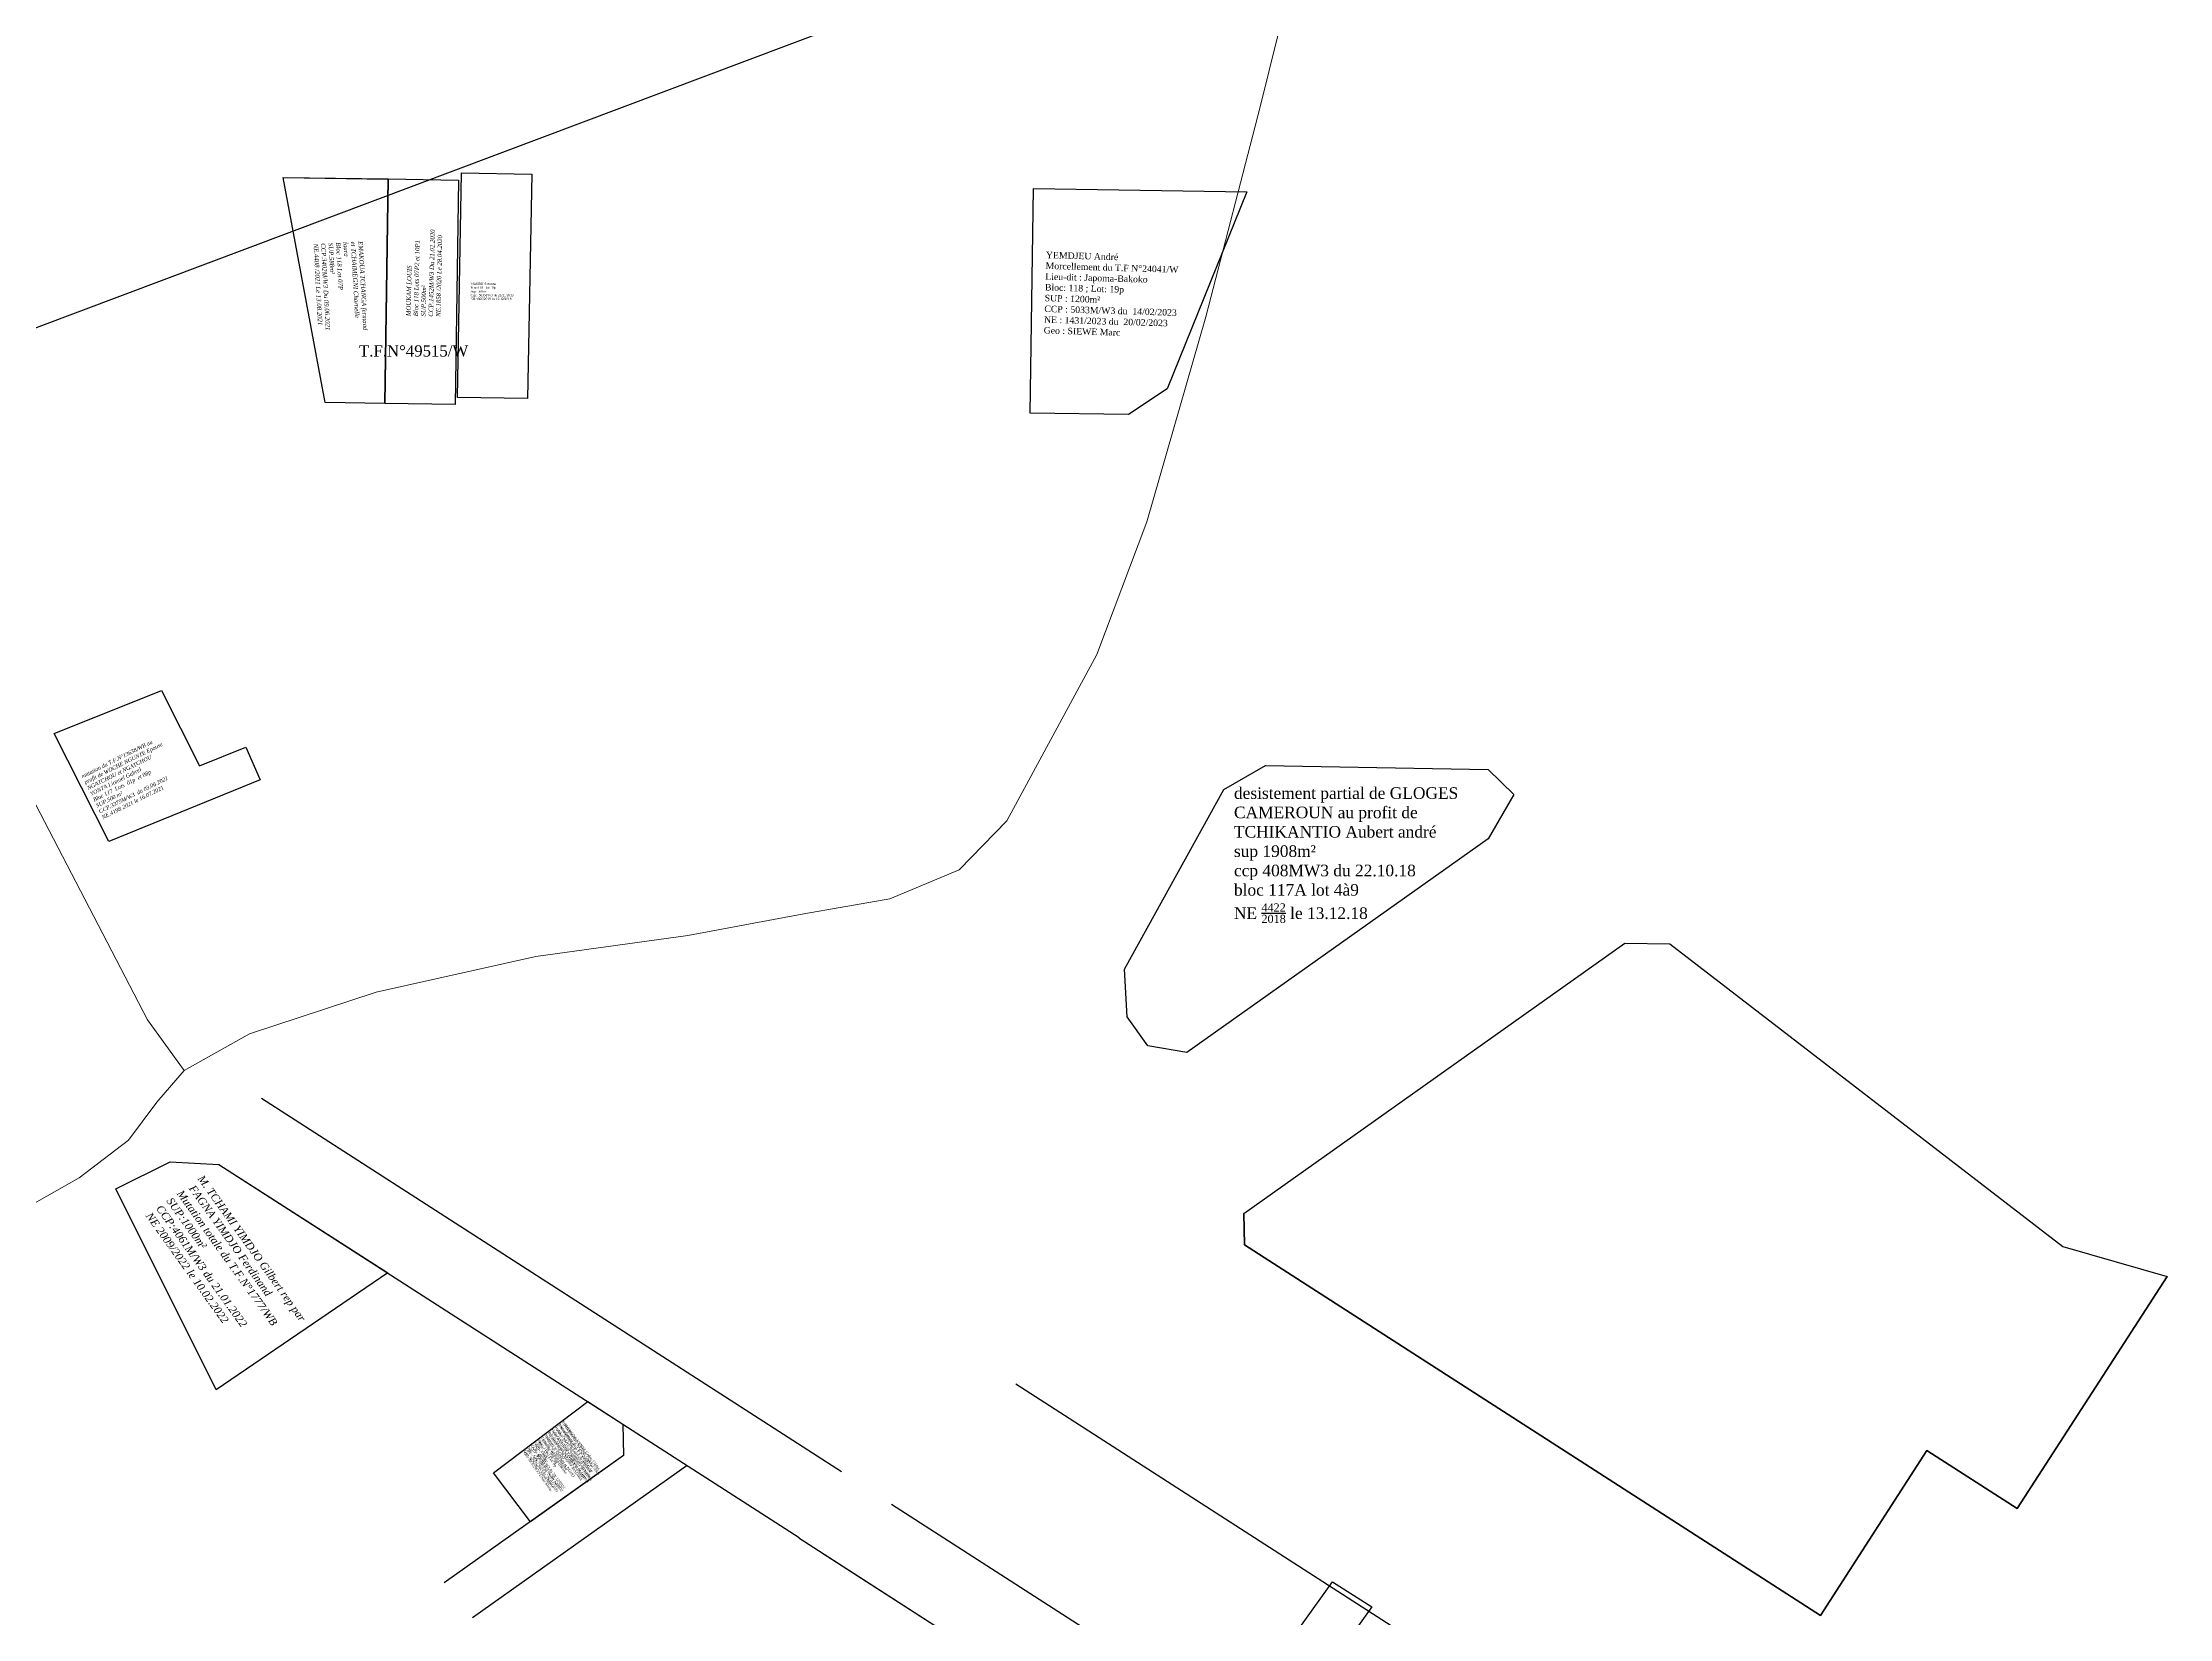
# Model space of a CAD drawing. Header units: millimetres. Extents: x 587399 to 927168, y 438565 to 1444955.
# Drawn here: x 590434.3 to 590813.4, y 444579.3 to 444860.2 of the extents above; entities that cross this region are included whole.
import ezdxf

# ---------------------------------------------------------------- set-up
doc = ezdxf.new("R2010")
doc.units = ezdxf.units.MM
doc.header["$LTSCALE"] = 2
for name, color, linetype in [('end maj 26 02 2021', 7, 'Continuous'), ('MAJ AOUT 2021', 7, 'Continuous'), ('MAJ JUILLET 2021', 7, 'Continuous')]:
    doc.layers.add(name, color=color, linetype=linetype)
doc.layers.add('MAJ APRES LE 13.01.2023', color=222, linetype='Continuous', lineweight=30)
doc.layers.add('Roads_others', color=24, linetype='Continuous', lineweight=9)
doc.styles.get("Standard").update_dxf_attribs({"font": 'arial.ttf'})
doc.styles.add('Times 1.0', font='times.ttf', dxfattribs={"width": 0.99, "height": 1})

msp = doc.modelspace()

# ---------------------------------------------------------------- linework, layer by layer
for p, q in [((590473.323, 444672), (590576.739, 444605.51)), ((590447.375, 444655.854), (590457.074, 444660.694)), ((590457.074, 444660.694), (590465.752, 444660.224)), ((590465.752, 444660.224), (590465.752, 444660.224)), ((590465.752, 444660.224), (590569.167, 444593.734)), ((590465.251, 444620.055), (590447.375, 444655.854)), ((590495.831, 444640.885), (590465.251, 444620.055))]:
    msp.add_line(p, q)
at = {"color": 232, "lineweight": 30, "flags": 128}
msp.add_lwpolyline([(589619, 444839), (589665, 444789), (589701, 444534), (591315, 445141), (591436, 445058), (592078, 443543), (591745, 440674), (591661, 440379)], dxfattribs=at)
msp.add_lwpolyline([(589619, 444839), (589665, 444789), (589701, 444534), (591315, 445141), (591436, 445058), (592078, 443543), (591745, 440674), (591661, 440379)], dxfattribs=at)
msp.add_lwpolyline([(589619, 444839), (589665, 444789), (589701, 444534), (591315, 445141), (591436, 445058), (592078, 443543), (591745, 440674), (591661, 440379)], dxfattribs=at)
at = {"flags": 128}
for points in [[(590457.074, 444660.694), (590465.752, 444660.224), (590465.752, 444660.224), (590495.831, 444640.885), (590465.251, 444620.055), (590447.375, 444655.854)], [(590531.478, 444617.96), (590537.755, 444613.923), (590537.883, 444608.325), (590521.262, 444596.53), (590514.666, 444605.265)], [(590664.221, 444585.858), (590671.229, 444581.352), (590653.762, 444556.916), (590646.756, 444561.422)]]:
    msp.add_lwpolyline(points, close=True, dxfattribs=at)
at = {"layer": 'end maj 26 02 2021'}
for p, q in [((590777.903, 444511.636), (590607.788, 444621.039)), ((590757.422, 444489.139), (590585.625, 444599.624)), ((590749.827, 444477.379), (590573.32, 444590.892))]:
    msp.add_line(p, q, dxfattribs=at)
at = {"layer": 'end maj 26 02 2021', "color": 1}
msp.add_line((590682.836, 444520.461), (590569.114, 444593.597), dxfattribs=at)
at = {"layer": 'end maj 26 02 2021', "color": 150, "lineweight": -3, "flags": 128}
for points in [[(590495.932, 444835.836), (590508.43, 444835.651), (590507.835, 444795.655), (590495.338, 444795.841)], [(590495.932, 444835.836), (590508.43, 444835.651), (590507.835, 444795.655), (590495.338, 444795.841)], [(590652.281, 444731.332), (590691.963, 444730.606), (590696.524, 444726.134), (590691.948, 444718.265), (590638.26, 444680.169), (590631.289, 444681.353), (590627.603, 444686.547), (590627.13, 444695), (590644.862, 444727.049)], [(590652.281, 444731.332), (590691.963, 444730.606), (590696.524, 444726.134), (590691.948, 444718.265), (590638.26, 444680.169), (590631.289, 444681.353), (590627.603, 444686.547), (590627.13, 444695), (590644.862, 444727.049)], [(590652.281, 444731.332), (590691.963, 444730.606), (590696.524, 444726.134), (590691.948, 444718.265), (590638.26, 444680.169), (590631.289, 444681.353), (590627.603, 444686.547), (590627.13, 444695), (590644.862, 444727.049)], [(590652.281, 444731.332), (590691.963, 444730.606), (590696.524, 444726.134), (590691.948, 444718.265), (590638.26, 444680.169), (590631.289, 444681.353), (590627.603, 444686.547), (590627.13, 444695), (590644.862, 444727.049)]]:
    msp.add_lwpolyline(points, close=True, dxfattribs=at)
at = {"layer": 'end maj 26 02 2021', "color": 150}
msp.add_lwpolyline([(590508.999, 444836.916), (590521.496, 444836.687), (590520.764, 444796.694), (590508.266, 444796.923)], close=True, dxfattribs=at)
msp.add_lwpolyline([(590508.999, 444836.916), (590521.496, 444836.687), (590520.764, 444796.694), (590508.266, 444796.923)], close=True, dxfattribs=at)
at = {"layer": 'end maj 26 02 2021', "color": 150, "flags": 128}
for points in [[(590716.3, 444699.659), (590724.341, 444699.504), (590794.422, 444645.602), (590812.976, 444640.262), (590786.269, 444598.907), (590770.163, 444609.265), (590751.175, 444579.863), (590648.526, 444645.878), (590648.398, 444651.476), (590716.3, 444699.659)], [(590716.3, 444699.659), (590724.341, 444699.504), (590794.422, 444645.602), (590812.976, 444640.262), (590786.269, 444598.907), (590770.163, 444609.265), (590751.175, 444579.863), (590648.526, 444645.878), (590648.398, 444651.476), (590716.3, 444699.659)], [(590716.3, 444699.659), (590724.341, 444699.504), (590794.422, 444645.602), (590812.976, 444640.262), (590786.269, 444598.907), (590770.163, 444609.265), (590751.175, 444579.863), (590648.526, 444645.878), (590648.398, 444651.476), (590716.3, 444699.659)], [(590716.3, 444699.659), (590724.341, 444699.504), (590794.422, 444645.602), (590812.976, 444640.262), (590786.269, 444598.907), (590770.163, 444609.265), (590751.175, 444579.863), (590648.526, 444645.878), (590648.398, 444651.476), (590716.3, 444699.659)], [(590648.398, 444651.476), (590648.526, 444645.878), (590751.175, 444579.863), (590770.163, 444609.265), (590786.269, 444598.907), (590812.976, 444640.262)], [(590648.398, 444651.476), (590648.526, 444645.878), (590751.175, 444579.863), (590770.163, 444609.265), (590786.269, 444598.907), (590812.976, 444640.262)]]:
    msp.add_lwpolyline(points, dxfattribs=at)
at = {"layer": 'MAJ AOUT 2021', "lineweight": -3, "flags": 128}
msp.add_lwpolyline([(590477.186, 444836.114), (590495.932, 444835.826), (590495.338, 444795.841), (590484.668, 444795.999)], close=True, dxfattribs=at)
msp.add_lwpolyline([(590477.186, 444836.114), (590495.932, 444835.826), (590495.338, 444795.841), (590484.668, 444795.999)], close=True, dxfattribs=at)
at = {"layer": 'MAJ APRES LE 13.01.2023'}
for p, q in [((590514.666, 444605.265), (590531.478, 444617.96)), ((590531.478, 444617.96), (590537.755, 444613.923)), ((590537.755, 444613.923), (590537.883, 444608.325)), ((590537.883, 444608.325), (590505.909, 444585.635)), ((590549.219, 444606.56), (590510.955, 444579.406)), ((590521.262, 444596.53), (590514.666, 444605.265))]:
    msp.add_line(p, q, dxfattribs=at)
at = {"layer": 'MAJ APRES LE 13.01.2023', "flags": 128}
msp.add_lwpolyline([(590610.911, 444834.126), (590648.925, 444833.56), (590634.75, 444798.431), (590627.88, 444793.869), (590610.318, 444794.13)], close=True, dxfattribs=at)
at = {"layer": 'MAJ JUILLET 2021', "color": 150, "lineweight": -3, "flags": 128}
msp.add_lwpolyline([(590477.186, 444836.114), (590495.932, 444835.836), (590495.338, 444795.841), (590484.668, 444795.999)], close=True, dxfattribs=at)
msp.add_lwpolyline([(590477.186, 444836.114), (590495.932, 444835.836), (590495.338, 444795.841), (590484.668, 444795.999)], close=True, dxfattribs=at)
at = {"layer": 'MAJ JUILLET 2021', "color": 3, "lineweight": -3, "flags": 128}
msp.add_lwpolyline([(590455.492, 444744.652), (590462.27, 444731.271), (590470.552, 444734.581), (590473.122, 444728.735), (590446.122, 444717.788), (590436.383, 444737.015)], close=True, dxfattribs=at)
msp.add_lwpolyline([(590455.492, 444744.652), (590462.27, 444731.271), (590470.552, 444734.581), (590473.122, 444728.735), (590446.122, 444717.788), (590436.383, 444737.015)], close=True, dxfattribs=at)
at = {"layer": 'Roads_others'}
for points in [[(590459.568, 444676.967), (590471.174, 444683.478), (590493.791, 444690.897), (590522.227, 444697.281), (590549.321, 444701.012), (590570.01, 444704.879), (590585.339, 444707.559), (590597.689, 444712.745), (590606.173, 444721.476), (590622.219, 444751.074), (590631.132, 444774.74), (590641.663, 444811.286), (590651.306, 444848.705), (590657.675, 444874.446)], [(590368.058, 444589.256), (590372.252, 444603.079), (590376.857, 444615.951), (590380.115, 444621.725), (590385.472, 444626.461), (590440.826, 444657.857), (590449.601, 444664.531), (590454.656, 444671.335), (590459.568, 444676.967), (590453.01, 444685.97), (590429.885, 444730.464), (590411.528, 444770.673), (590392.739, 444809.114), (590381.253, 444828.327), (590372.446, 444842.291)]]:
    msp.add_lwpolyline(points, dxfattribs=at)

# ---------------------------------------------------------------- texts
at = {"color": 7, "insert": (590462.987, 444658.467), "char_height": 1.3644, "width": 86.16715, "attachment_point": 1, "rotation": 305.64293}
msp.add_mtext('{\\fTimes New Roman|b0|i1|c0|p18;M. TCHAMI YIMDJO Gilbert rep par \\P FAGNA YIMDJO Ferdinand \\P\\C1;Mutation totale du T.F.N°1777/WB\\C7;\\PSUP:1000m²\\PCCP:4061M/W3 du 21.01.2022\\PNE 2009/2022 le 10.02.2022}', dxfattribs=at)
msp.add_mtext('{\\fTimes New Roman|b0|i1|c0|p18;M. TCHAMI YIMDJO Gilbert rep par \\P FAGNA YIMDJO Ferdinand \\P\\C1;Mutation totale du T.F.N°1777/WB\\C7;\\PSUP:1000m²\\PCCP:4061M/W3 du 21.01.2022\\PNE 2009/2022 le 10.02.2022}', dxfattribs=at)
at = {"color": 3, "insert": (590527.49, 444614.029), "char_height": 0.4721, "width": 35.30278, "attachment_point": 1, "rotation": 304.89903}
msp.add_mtext('{\\fTimes New Roman|b0|i0|c0|p18;FOMEKONG KENNE Cedric Gildas\\P\\C1;Morcellement du T.F N°24041/W\\Pétabli  29-12-2022 suivant demande \\Pde Collectivité Villageoise de Japoma\\PBakoko R/P Sa Majesté MADIBA\\PSONGUE Salomon et NGIJO\\P\\C256;Lieu-dit :Japoma-Bakoko\\PBloc: 116; Lot: 9p\\PSUP : 250m²\\PCCP :4903M/W3 du 29/ 12/2022\\PNE :  656 /2023 du  26/01/2023\\P\\C1;Geo :BOUNGO Louis Marie}', dxfattribs=at)
at = {"layer": 'end maj 26 02 2021', "color": 150, "linetype": 'ByBlock', "lineweight": -3, "ltscale": 0.0014, "attachment_point": 1, "style": 'Times 1.0'}
for s, insert, char_height, width, rotation in [('{\\fTimes New Roman|b0|i1|c0|p18;\\C7;EMAKOUA TCHANGA fermand \\Pet TCHAIMEGNI Charnelle\\Plaura\\PBloc 118 Lot 07P\\PSUP.588m²\\PCCP.3402M/W3 Du 09.06.2021\\PNE.4408 /2021 Le 13.08.2021}', (590491.399, 444824.787), 0.8, 52.41327, 273.17117), ('{\\fTimes New Roman|b0|i1|c0|p18;\\C7;EMAKOUA TCHANGA fermand \\Pet TCHAIMEGNI Charnelle\\Plaura\\PBloc 118 Lot 07P\\PSUP.588m²\\PCCP.3402M/W3 Du 09.06.2021\\PNE.4408 /2021 Le 13.08.2021}', (590491.399, 444824.787), 0.8, 52.41327, 273.17117), ('{\\fTimes New Roman|b0|i1|c0|p18;\\C7;MOUKAM LOUIS\\PBloc 118 Lots 07P2 et 10P1\\PSUP.500m²\\PCCP.1452M/W3 Du 21.02.2020\\PNE.1858 /2020 Le 28.04.2020}', (590499.1, 444811.392), 0.8, 52.41327, 88.7549), ('{\\fTimes New Roman|b0|i1|c0|p18;\\C7;MOUKAM LOUIS\\PBloc 118 Lots 07P2 et 10P1\\PSUP.500m²\\PCCP.1452M/W3 Du 21.02.2020\\PNE.1858 /2020 Le 28.04.2020}', (590499.1, 444811.392), 0.8, 52.41327, 88.7549), ('{\\fTimes New Roman|b0|i1|c0|p18;\\C1;mutation du T.F.N°13638/WB au\\Pprofit de\\C7; WOCHE NGUNTE Epouse \\PNGATCHOU et NGATCHOU\\PYONTA Lionnel Gabrel\\PBloc 117  Lots  01p  et 08p\\PSUP.500 m²\\PCCP.3379M/W3  du 03.06.2021\\PNE.4198/2021 le 16.07.2021}', (590441.124, 444729.658), 0.7, 43.12624, 26.46998), ('{\\fTimes New Roman|b0|i1|c0|p18;\\C1;mutation du T.F.N°13638/WB au\\Pprofit de\\C7; WOCHE NGUNTE Epouse \\PNGATCHOU et NGATCHOU\\PYONTA Lionnel Gabrel\\PBloc 117  Lots  01p  et 08p\\PSUP.500 m²\\PCCP.3379M/W3  du 03.06.2021\\PNE.4198/2021 le 16.07.2021}', (590441.124, 444729.658), 0.7, 43.12624, 26.46998)]:
    msp.add_mtext(s, dxfattribs=dict(at, insert=insert, char_height=char_height, width=width, rotation=rotation))
at = {"layer": 'end maj 26 02 2021', "insert": (590510.599, 444817.345), "char_height": 0.4, "attachment_point": 1}
msp.add_mtext_dynamic_manual_height_columns('{\\fTimes New Roman|b0|i0|c0|p18;MANDJI Suzanne\\PBloc:118   lot: 10p\\PSup: 500m²\\PCcp:  503M/W3 du 21/11/2015\\PNE:4366/2018  le 12/12/2018}', width=132.18134, gutter_width=12.5, heights=[32.761], dxfattribs=at)
msp.add_mtext_dynamic_manual_height_columns('{\\fTimes New Roman|b0|i0|c0|p18;MANDJI Suzanne\\PBloc:118   lot: 10p\\PSup: 500m²\\PCcp:  503M/W3 du 21/11/2015\\PNE:4366/2018  le 12/12/2018}', width=132.18134, gutter_width=12.5, heights=[32.761], dxfattribs=at)
at = {"layer": 'end maj 26 02 2021', "color": 150, "linetype": 'ByBlock', "lineweight": -3, "ltscale": 0.0014, "attachment_point": 1, "style": 'Times 1.0'}
for s, insert, char_height, width in [('{\\C1;T.F.N°49515/W}', (590490.716, 444806.199), 2, 27.30688), ('{\\C1;T.F.N°49515/W}', (590490.716, 444806.199), 2, 27.30688), ('\\A1;{\\fTimes New Roman|b0|i0|c186|p18;desistement }partial {\\fTimes New Roman|b0|i0|c186|p18;de GLOGES CAMEROUN au profit de TCHIKANTIO Aubert andré\\Psup 1908m²\\Pccp 408MW3 du 22.10.18\\Pbloc 117A lot 4à9\\PNE \\H0.7x;\\S4422/2018;\\H1.429x; le 13.12.18}', (590646.664, 444727.439), 2.069737, 47.83819), ('\\A1;{\\fTimes New Roman|b0|i0|c186|p18;desistement }partial {\\fTimes New Roman|b0|i0|c186|p18;de GLOGES CAMEROUN au profit de TCHIKANTIO Aubert andré\\Psup 1908m²\\Pccp 408MW3 du 22.10.18\\Pbloc 117A lot 4à9\\PNE \\H0.7x;\\S4422/2018;\\H1.429x; le 13.12.18}', (590646.664, 444727.439), 2.069737, 47.83819), ('\\A1;{\\fTimes New Roman|b0|i0|c186|p18;desistement }partial {\\fTimes New Roman|b0|i0|c186|p18;de GLOGES CAMEROUN au profit de TCHIKANTIO Aubert andré\\Psup 1908m²\\Pccp 408MW3 du 22.10.18\\Pbloc 117A lot 4à9\\PNE \\H0.7x;\\S4422/2018;\\H1.429x; le 13.12.18}', (590646.664, 444727.439), 2.069737, 47.83819), ('\\A1;{\\fTimes New Roman|b0|i0|c186|p18;desistement }partial {\\fTimes New Roman|b0|i0|c186|p18;de GLOGES CAMEROUN au profit de TCHIKANTIO Aubert andré\\Psup 1908m²\\Pccp 408MW3 du 22.10.18\\Pbloc 117A lot 4à9\\PNE \\H0.7x;\\S4422/2018;\\H1.429x; le 13.12.18}', (590646.664, 444727.439), 2.069737, 47.83819)]:
    msp.add_mtext(s, dxfattribs=dict(at, insert=insert, char_height=char_height, width=width))
at = {"layer": 'MAJ APRES LE 13.01.2023', "attachment_point": 1}
for s, insert, char_height, width, rotation in [('{\\fTimes New Roman|b0|i0|c0|p18;YEMDJEU André  \\P\\C1;Morcellement du T.F N°24041/W     \\P\\C256;Lieu-dit : Japoma-Bakoko\\PBloc: 118 ; Lot: 19p\\PSUP : 1200m²\\PCCP : 5033M/W3 du  14/02/2023\\PNE : 1431/2023 du  20/02/2023\\P\\C1;Geo : SIEWE Marc}', (590613.166, 444822.889), 1.1513, 26.13227, 358.29872), ('{\\fTimes New Roman|b0|i0|c0|p18;\\C256;FOMEKONG KENNE Cedric Gildas\\C3;\\P\\C1;Morcellement du T.F N°24041/W\\Pétabli  29-12-2022 suivant demande \\Pde la Collectivité Villageoise de Japoma\\PR/P Sa Majesté MADIBA SONGUE \\PSalomon et NGIJO \\P\\C256;Lieu-dit :Japoma-Bakoko\\PBloc: 116; Lot: 9p\\PSUP : 250m²\\PCCP : 4903M/W3 du 29/ 12/2022\\PNE :  656 /2023 du  26/01/2023\\P\\C1;Geo :BOUNGO Louis Marie}', (590527.216, 444614.556), 0.46452, 34.736, 307.50649)]:
    msp.add_mtext(s, dxfattribs=dict(at, insert=insert, char_height=char_height, width=width, rotation=rotation))

doc.saveas('drawing.dxf')
